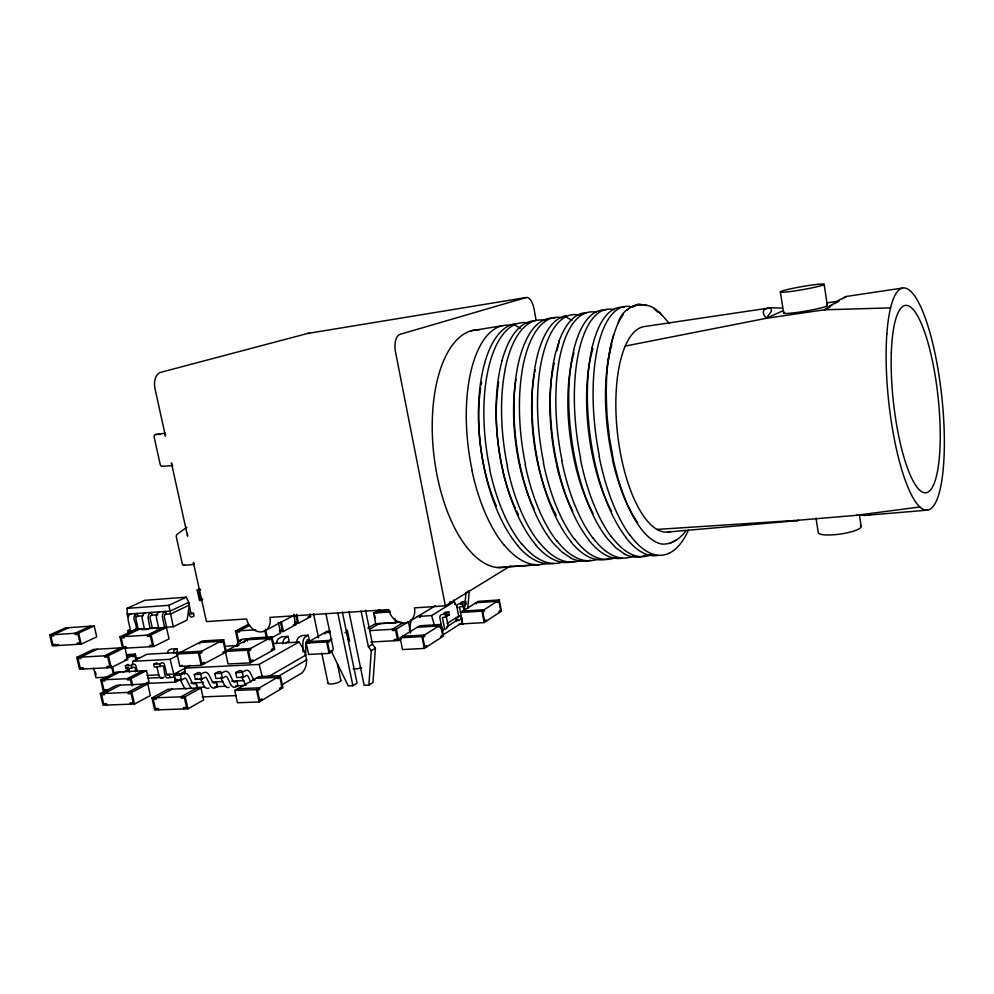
<?xml version="1.0" encoding="UTF-8"?>
<svg xmlns="http://www.w3.org/2000/svg" width="994" height="994" viewBox="0 0 994 994"><rect width="100%" height="100%" fill="white"/><g stroke="black" fill="none" stroke-linecap="round" stroke-linejoin="round"><path stroke-width="1.49" d="M127.58 616.876L126.983 608.378L144.789 600.301L186.276 597.183L188.748 602.339L191.196 614.031L193.507 613.286L194.103 615.994L192.14 616.951A3.305 2.087 87.1 0 1 189.456 614.739L188.5 610.44M462.309 618.318L462.21 622.654L440.876 636.284L441.125 637.564M184.648 674.156L184.946 668.105L190.314 665.272M349.018 611.869L364.152 685.276L368.873 685.09L371.296 650.722L368.389 646.759L361.058 610.975M365.531 610.105L372.514 644.261L375.421 648.2L372.974 682.443L368.873 685.09M661.271 315.086C649.827 298.188 623.735 303.021 618.28 322.702C605.433 352.684 605.184 386.231 607.284 418.275L609.434 437.546L613.223 459.166A120.659 45.637 83.5 0 0 642.236 530.237A116.348 44.059 83.5 0 0 662.451 544.103C672.019 544.526 680.778 538.164 686.071 530.61M464.372 610.651L465.95 592.735L469.292 590.684L467.714 608.539M272.778 643.54L299.008 642.049C305.295 651.045 310.463 663.11 302.275 672.752L281.364 685.152M132.413 664.29L132.861 661.308L147 654.238L201.633 651.194L201.944 652.573L199.533 653.828L201.683 663.52L204.093 662.24L204.391 663.619M409.391 630.606L411.069 619.908M613.683 334.506L610.353 347.465L607.769 363.792M556.864 350.845L559.336 340.557L555.534 353.056A124.113 49.688 82 0 0 556.391 461.166M623.201 314.415L618.28 322.702M667.993 532.014L796.753 520.657M625.201 346.074L766.337 318.291L771.468 311.134L771.021 307.73L643.59 326.678A103.413 39.027 83.6 0 0 618.144 438.752A103.413 39.027 83.6 0 0 670.615 531.467M156.257 628.78L158.543 627.351L156.431 617.783A4.821 3.131 87.2 0 1 158.096 612.602L159.661 611.832M669.534 543.556L676.131 540.077M158.369 627.748L150.914 628.208M186.822 527.18L177.106 534.337A2.522 1.615 84.5 0 0 176.373 537.257L182.2 563.474A2.522 1.603 85.4 0 0 184.511 565.077M842.365 298.834L845.559 296.572L902.515 288.061M626.717 310.314L627.86 309.519M846.403 296.672L839.458 299.79L824.535 309.78L766.337 318.291L763.852 314.75L763.168 311.88L764.15 309.867L766.61 308.513L771.021 307.73L781.992 308.078M460.881 602.749A3.355 2.82 58.4 0 1 462.757 601.668L465.677 601.482L466.211 604.228L462.719 606.415L459.464 606.924L462.707 623.859L484.177 622.579L501.436 611.161L499.299 599.954L478.126 601.37L460.483 612.503L481.978 611.148L499.299 599.954M400.16 637.825L421.978 636.607L441.187 624.481L419.692 625.76L400.16 637.825L402.52 649.554L424.339 648.411L443.473 636.048L439.907 617.883A3.429 2.87 58.6 0 1 442.231 614.416L445.188 614.23L448.816 611.969L449.375 614.777L445.747 617.05L442.467 617.485L444.293 627.239A4.895 4.075 58.3 0 1 441.957 631.327M446.505 626.99L457.986 619.66M325.846 613.298L333.226 648.647L332.033 652.772L348.235 685.922L352.895 685.736L357.045 683.102L342.334 611.969M447.176 623.437L459.203 615.808M461.191 615.92L461.253 616.429A4.796 4.026 58.2 0 1 458.433 620.604L456.234 620.778L455.699 618.032L457.364 617.92A1.913 1.615 58.2 0 0 458.669 615.982L456.967 607.259A3.367 2.833 58.5 0 1 459.253 603.843L462.173 603.656L465.677 601.482M370.824 642.037L398.693 640.496L401.091 639.018M417.256 616.504L431.607 615.597L454.096 601.768L457.961 607.955M371.296 650.722L375.421 648.2M194.339 564.12A2.522 1.59 85.4 0 1 193.383 562.492L206.441 621.598L246.599 618.951A14.351 11.319 62.7 0 0 261.211 631.911A14.351 11.319 62.7 0 0 269.896 617.411L388.741 609.583A15.096 12.487 60 0 0 404.508 623.176A15.096 12.487 60 0 0 414.461 607.881L445.362 605.843L510.655 565.81M419.679 617.361L421.543 616.23M369.979 630.606L396.382 629.04L408.41 621.759L410.671 633.079M410.497 620.852L435.409 605.744M368.389 646.759L372.514 644.261M403.005 622.741L392.158 629.289L392.419 630.569L395.587 630.382L397.389 639.291L394.208 639.465L394.469 640.732M379.72 609.496L373.545 613.049L375.769 623.921L395.749 622.691L398.072 621.3M259.136 701.975L282.942 687.773L280.333 675.659L258.937 676.628L234.746 690.482L237.442 702.758L259.136 701.975L256.44 689.6L280.333 675.659M150.007 628.332L148.168 618.355A4.808 3.144 87.3 0 1 149.833 613.186L151.411 612.416L152.032 615.174L150.839 615.733A1.926 1.255 87.3 0 0 150.069 618.131L152.045 626.854A3.367 2.212 87.6 0 1 152.132 628.593M369.47 629.339L379.298 623.549M329.983 631.128L327.101 631.302L306.264 643.093L308.662 654.437L329.101 653.381L331.71 651.84L331.449 650.573L329.499 651.716L327.635 642.845L329.598 641.702L329.337 640.434L308.923 641.59L309.184 642.857M367.792 628.133L375.185 623.797L401.278 622.194M278.718 676.094L306.773 659.743M306.264 643.093L326.715 641.95L331.897 638.956M268.343 676.715L305.792 655.083M345.005 632.793L346.906 631.699L348.708 640.422M187.941 708.821L203.633 699.95L200.962 687.923L167.949 689.314L151.92 697.95L154.666 709.964L187.941 708.821L185.207 696.645L200.962 687.923M242.424 671.522A7.865 4.759 88.8 0 0 238.647 670.987L235.653 672.652L236.721 677.535L243.344 677.237L246.487 675.485A2.721 1.64 88.8 0 1 248.04 676.243L250.898 682.12M296.547 642.385A7.405 4.262 87.6 0 1 299.256 637.067L301.915 635.588L308.289 635.216L309.258 639.838L306.487 641.428A2.56 1.466 87.6 0 0 305.667 643.429L305.767 652.822A7.492 4.299 87.8 0 1 305.27 655.705M184.946 668.105L259.148 664.427L299.008 642.049M308.289 635.216L305.643 636.694A7.43 4.237 87.6 0 0 302.872 643.528L302.971 651.94M235.653 672.652L242.275 672.342L245.257 670.664A7.877 4.746 88.8 0 1 250.538 673.273L253.905 680.244M222.42 678.181L225.588 676.442A2.696 1.653 88.9 0 1 227.154 677.2L230.993 684.916A7.79 4.746 88.9 0 0 235.503 687.078L237.914 685.736L236.87 680.94L234.919 682.046A2.696 1.64 88.9 0 1 233.081 681.163L229.689 674.23A7.828 4.796 88.9 0 0 224.358 671.658L221.339 673.323L214.816 673.621L215.884 678.48L222.42 678.181L221.339 673.323M250.14 662.874L274.642 649.268L271.971 636.856L250.202 638.136L225.29 651.393L228.061 663.992L250.14 662.874L247.382 650.188L271.971 636.856M919.823 506.977L856.07 515.352L798.493 520.222L796.529 521.191M285.676 643.578A2.547 1.479 87.7 0 1 286.322 642.571L289.13 640.993L288.148 636.409L285.477 637.875A7.368 4.287 87.7 0 0 282.681 643.913M195.197 688.594L197.259 687.45L196.203 682.729L194.215 683.822A2.659 1.677 89.2 0 1 192.339 682.953L188.91 676.131A7.704 4.895 89.2 0 0 183.48 673.597L180.399 675.237L174.062 675.535L175.143 680.318L181.48 680.033L184.722 678.318A2.659 1.69 89.2 0 1 186.313 679.051L190.202 686.655A7.679 4.833 89.2 0 0 191.854 688.42M196.787 688.096L180.995 696.806L181.306 698.161L184.449 698.036L186.586 707.504L183.43 707.616L183.741 708.971M201.794 679.113L205 677.386A2.671 1.665 89.1 0 1 206.578 678.132L210.442 685.798A7.728 4.796 89 0 0 215.002 687.935L217.438 686.606L216.394 681.847L214.418 682.94A2.684 1.665 89 0 1 212.554 682.058L209.15 675.187A7.766 4.846 89.1 0 0 203.77 672.64L200.726 674.292L194.29 674.591L195.358 679.411L201.794 679.113L200.726 674.292M214.816 673.621L217.848 671.969A7.803 4.808 89 0 1 221.662 672.503M195.358 679.411L197.346 678.33M271.648 637.813L280.606 632.954L278.332 622.356M279.637 631.662L283.389 631.438L295.814 624.692L293.603 614.242M294.808 623.462L298.523 623.226L310.588 616.665L309.979 613.72M829.493 306.338L831.916 305.034M834.339 303.729L837.967 301.766M172.024 689.14L156.033 697.788L156.344 699.117L153.25 699.242L155.387 708.598L158.481 708.486L158.779 709.828M194.29 674.591L197.346 672.938A7.741 4.858 89.1 0 1 201.21 673.472M134.525 704.025L150.392 695.527L147.746 683.922L116.472 685.301L100.319 693.576L103.028 705.193L134.525 704.025L131.817 692.271L147.746 683.922M146.168 683.437L175.578 682.132L180.896 679.275M264.069 631.265L294.559 615.013M201.186 665.334L226.359 651.902L223.687 639.701L202.639 640.944L177.094 654.04L179.864 666.402L201.186 665.334L198.415 652.872L223.687 639.701M175.143 680.318L177.143 679.25M181.07 673.41L185.021 671.323M188.686 666.328L173.888 674.156L166.333 674.516M175.578 682.132L174.497 676.902L168.396 677.908A4.846 3.119 89.1 0 1 164.967 675.286C162.606 661.134 165.228 666.999 154.306 667.036L153.685 664.278L155.772 663.209A3.392 2.199 88.9 0 1 157.45 663.396M174.062 675.535L177.156 673.907A7.691 4.908 89.3 0 1 180.597 674.081M179.864 666.402L182.026 665.272M143.795 684.096L127.841 692.433L128.139 693.75L131.121 693.626L133.233 702.758L130.251 702.87L130.549 704.174M143.931 684.518L149.05 681.834L146.478 670.615L116.286 672.093L100.68 679.921L103.301 691.153L107.066 691.004M249.643 625.375L239.219 630.805L239.467 631.985L236.684 632.159L238.485 640.409L241.269 640.248M240.287 641.49L237.814 641.639L235.503 631.028L248.562 624.257M120.336 685.127L104.221 693.414L104.519 694.707L101.599 694.831L103.699 703.864L106.631 703.764L106.93 705.057M132.861 661.308L170.098 659.333L177.677 655.444M100.68 679.921L131.096 678.504L146.478 670.615M153.685 664.278L159.736 663.967L161.811 662.899A3.392 2.199 88.9 0 1 164.606 665.048L166.582 673.77A1.938 1.242 89.1 0 0 168.172 674.988L169.34 674.367L169.962 677.113M175.366 653.083L177.516 651.381L176.92 648.709L174.919 649.716A3.293 2.112 88.4 0 0 173.552 653.456M120.025 671.919L104.445 679.747L104.743 681.002L101.922 681.126L103.948 689.873L106.78 689.749M122.535 672.54L129.406 669.074M128.586 664.576A3.355 2.236 89.2 0 0 127.443 664.675L125.319 665.731L125.952 668.465C130.686 670.478 136.302 662.489 135.395 671.82M125.319 665.731L131.245 665.421L133.358 664.365A3.355 2.224 89.1 0 1 136.178 666.502L137.172 670.813M125.952 668.465L128.002 667.434M111.204 667.595L127.63 659.444L124.909 647.616L93.436 649.442L76.724 657.369L79.508 669.211L111.204 667.595L108.433 655.605L124.909 647.616M153.722 646.51L169.03 638.918L166.445 627.475L135.569 629.475L119.988 636.856L122.622 648.312L153.722 646.51L151.088 634.918L166.445 627.475M126.921 658.301L135.37 654.127L136.6 659.469M165.824 627.251L173.267 626.767L187.12 620.02L189.357 605.073L170.856 613.87L165.066 614.267M830.002 307.121L824.511 309.793L890.587 307.879M97.325 649.219L80.651 657.146L80.961 658.475L78.017 658.637L80.179 667.844L83.123 667.695L83.434 669.012M139.396 629.227L123.84 636.62L124.126 637.899L121.243 638.073L123.293 646.982L126.176 646.821L126.474 648.088M188.748 602.339L170.235 611.086L126.959 614.143M128.512 633.34L127.891 630.606L130.202 629.19L128.089 619.734A4.771 3.168 87.4 0 1 129.779 614.603L131.37 613.832M126.983 608.378L168.831 605.321L186.276 597.183M145.435 612.838L143.869 613.609A4.796 3.156 87.3 0 0 142.192 618.765L144.304 628.283L141.993 629.699L147.982 629.301M81.21 644.112L96.729 636.893L94.194 625.959L65.455 627.885L49.7 634.918L52.297 645.864L81.21 644.112L78.613 633.054L94.194 625.959M201.906 600.326L199.508 600.5L197.197 590.063L199.856 588.833M209.001 688.022L208.603 688.208A7.716 4.808 89.1 0 1 204.043 686.071L200.167 678.417M58.484 644.46L55.875 645.653L55.589 644.435L52.906 644.597L50.88 636.085L53.564 635.911L53.278 634.694L69.021 627.649M90.566 626.195L74.972 633.29L75.258 634.52L77.992 634.334L80.005 642.944L77.271 643.106L77.557 644.336M766.349 318.291L783.21 310.662M640.832 304.636L637.142 304.574L630.457 307.283L638.16 304.425L642.161 304.649M536.027 319.807L534.089 309.134A13.543 5.889 81.3 0 0 526.012 297.554L400.172 334.295A15.643 7.877 81 0 0 395.513 352.013L445.362 605.843M526.012 297.554L307.755 333.425L160.767 372.328A14.376 9.083 79.7 0 0 155.027 388.828L165.451 436.031A2.56 1.628 81.2 0 1 165.588 433.943M470.721 330.89L502.579 325.659A120.808 51.85 83.8 0 1 510.556 325.349M826.996 302.897L839.184 301.083M172.645 465.627L162.01 466.285A2.547 1.628 82.1 0 1 160.171 464.297L154.244 437.546A2.56 1.64 81.1 0 1 155.549 434.515L165.352 433.173M444.616 629.214L445.076 629.152A4.871 4.075 58.3 0 0 447.921 624.928L446.107 615.547M856.07 515.352L870.334 514.73M184.076 565.288L193.855 564.443M864.047 515.464L927.464 510.158M197.197 590.063L200.788 589.79M202.838 599.071L200.154 599.27L198.353 591.157M134.948 616.367L143.248 615.783M152.032 615.174L157.822 614.777M497.559 567.512L538.835 564.716L506.306 566.903A119.603 55.813 83.4 0 1 433.819 454.37A119.603 55.813 83.4 0 1 479.443 329.71M190.525 613.484L193.507 613.286M449.549 602.078L454.096 601.768M657.034 529.417L798.493 520.222M389.735 610.776L375.918 611.683L376.154 612.888M308.14 616.827L310.588 616.665M373.545 613.049L390.456 611.944M137.507 629.078L144.962 628.606M49.7 634.918L78.613 633.054M127.891 630.606C138.601 631.625 137.147 627.947 134.004 619.324A4.784 3.168 87.4 0 1 135.693 614.18L137.271 613.422L137.893 616.156L136.7 616.715A1.913 1.267 87.4 0 0 135.917 619.1L137.905 627.773A3.355 2.224 87.7 0 1 137.98 629.5M159.276 628.581L164.557 627.139L162.482 617.373A4.833 3.131 87.2 0 1 164.134 612.18L165.687 611.409L166.309 614.18L165.141 614.739A1.926 1.242 87.2 0 0 164.37 617.15L166.346 625.922A3.392 2.187 87.6 0 1 166.433 627.661M448.816 611.969L445.859 612.155A3.417 2.858 58.5 0 0 443.635 613.957M294.559 622.306L297.343 622.12L295.914 615.361M446.492 614.951L449.375 614.777M293.329 624.853L295.814 624.692M119.988 636.856L151.088 634.918M235.503 631.028L255.719 629.786M279.389 630.494L282.197 630.32L280.445 622.095M458.793 624.344L463.192 624.083M330.319 632.408L324.541 632.743L324.802 633.986M417.294 627.239L438.839 625.959L439.087 627.251L440.851 626.133L442.628 635.141M288.148 636.409L281.874 636.769L279.19 638.247A7.356 4.299 87.7 0 0 276.431 643.516M307.134 639.962L309.258 639.838M176.92 648.709L171.018 649.032L169.03 650.051A3.293 2.112 88.4 0 0 167.613 653.344M226.483 646.162L238.833 645.454M402.645 636.284L424.426 635.054L424.686 636.371L422.86 637.527L424.686 646.709L426.513 645.528L426.774 646.846M76.724 657.369L108.433 655.605M126.424 654.624L135.37 654.127M126.462 655.903L132.438 655.568L132.711 656.761L134.911 655.68L135.867 659.842M177.094 654.04L198.415 652.872M225.29 651.393L247.382 650.188M137.048 657.904L139.968 657.755M124.983 659.594L127.63 659.444M328.803 651.989L331.71 651.84M107.986 677.125L95.921 677.697L93.709 668.216M146.926 675.435L158.841 674.864M147.547 678.156L163.935 677.386L162.37 678.181A4.833 3.131 89.2 0 1 158.928 675.572L156.816 666.365M255.98 678.318L277.413 677.374L277.699 678.716L279.898 677.436L281.923 686.866L279.736 688.171L280.022 689.513M190.86 682.965L203.559 682.406M212.231 682.021L223.228 681.536M231.677 681.176L243.965 680.629M252.389 680.256L255.023 680.144M204.602 687.152L196.949 687.475L195.893 682.741M214.99 686.705L225.713 686.258M235.752 685.835L243.605 685.5M100.319 693.576L131.817 692.271M237.827 688.718L259.496 687.823L259.794 689.19L257.508 690.532L259.596 700.149L261.869 698.794L262.167 700.161M234.746 690.482L256.44 689.6M151.92 697.95L185.207 696.645M202.13 696.918L236.224 695.589M155.549 434.515L160.121 434.353M637.142 304.574L640.956 304.673M643.516 304.847L646.187 305.059L643.503 304.736L646.075 305.767M514.233 324.839L520.583 328.281M572.022 320.329L565.772 316.8A123.554 48.669 82.7 0 0 540.351 367.072A123.629 50.309 81.9 0 0 543.643 462.533M570.817 557.92L561.995 552.043L553.397 543.333A122.834 53.465 82.1 0 1 520.061 465.13M624.17 553.733L615.721 547.706L607.446 538.798A124.884 50.88 82.2 0 1 575.017 459.079A124.797 48.781 82 0 1 573.712 350.31M654.3 309.059L657.717 312.116M659.37 312.128L669.496 323.622M128.338 667.459L129.481 672.106M179.989 679.337L183.89 686.929A7.666 4.858 89.3 0 0 186.027 688.941M220.643 677.486L224.482 685.189A7.778 4.759 88.9 0 0 229.018 687.351M241.418 676.541L245.245 684.307A7.828 4.709 88.8 0 0 246.003 685.351M431.607 615.597L434.341 625.127M189.22 605.234L189.084 604.75A4.746 3.019 86.8 0 0 188.363 603.234M170.098 659.333L174.497 676.902M259.148 664.427L262.317 677.001M168.831 605.321L173.267 626.767M95.424 671.907L96.083 674.715M112.533 666.775L114.161 673.833M111.49 665.93L113.378 674.106M107.203 667.794L106.892 666.465L109.899 666.315L107.737 656.997L104.743 657.158L104.432 655.829L120.933 647.852L121.243 649.157M131.245 665.421L131.879 668.167M131.096 678.504L132.736 685.611M131.78 685.711L130.425 679.821L127.555 679.946L127.257 678.691L142.676 670.801L142.95 672.043M159.736 663.967L160.357 666.726M149.796 646.734L149.498 645.454L152.442 645.28L150.405 636.272L147.46 636.458L147.162 635.166L162.556 627.723L162.842 628.991M180.399 675.237L181.48 680.033M216.071 681.859L217.127 686.618M199.806 643.901L199.508 642.546L220.581 641.316L220.879 642.671L223.203 641.465L225.29 650.958L222.979 652.188L223.277 653.555M228.769 651.107L228.471 649.703L250.513 648.486L250.823 649.89L248.475 651.169L250.612 661.035L252.961 659.743L253.259 661.147M247.444 641.13L247.146 639.763L268.964 638.483L269.262 639.875L271.524 638.645L273.598 648.312L271.337 649.554L271.635 650.946M242.275 672.342L243.344 677.237M264.814 630.42L266.305 637.378M265.497 629.177L267.237 637.216M281.464 622.381L283.389 631.438M313.483 613.733L318.552 637.875M321.708 652.971L328.045 683.164M296.634 614.28L298.523 623.226M337.401 663.942L340.88 680.641M326.715 641.95L329.101 653.381M347.279 630.097L349.59 641.304M337.774 612.801L352.895 685.736M374.676 615.323L375.247 618.144M394.916 618.591L395.749 622.691M396.382 629.04L398.693 640.496M421.978 636.607L424.339 648.411M445.188 614.23L445.747 617.05M464.111 610.801L462.968 604.849M462.173 603.656L462.719 606.415M462.98 612.354L462.732 611.086L484.177 609.72L484.426 610.987L482.773 612.056L484.488 620.939L486.128 619.858L486.377 621.126M454.047 599.991L454.929 604.563M481.978 611.148L484.177 622.579M476.201 603.979L475.964 602.737L497.174 601.333L497.41 602.575L499.013 601.544L500.678 610.266L499.087 611.322L499.323 612.565M780.365 291.888L783.682 312.961M815.975 518.036L818.248 532.436A21.682 4.56 -8.2 0 0 842.614 533.691A21.682 4.56 -8.2 0 0 860.369 525.428M824.125 284.321A22.216 1.553 -9.9 0 1 791.199 291.416A22.216 1.553 -9.9 0 1 791.398 288.645A22.216 1.553 -9.9 0 1 824.125 284.321L827.368 305.531M859.412 514.904L861.189 526.509M826.635 305.183A22.166 1.826 -9.8 0 1 805.202 311.184A22.166 1.826 -9.8 0 1 784.577 312.327M489.781 468.46A121.616 52.844 81.9 0 1 487.135 374.589A121.541 51.253 82.6 0 1 514.233 324.839A121.467 51.029 83.7 0 1 528.522 323.05M484.662 363.232A121.405 53.08 81.9 0 0 484.401 469.093A121.492 55.08 82 0 0 518.383 546.253M521.601 543.942A121.69 55.167 82.2 0 1 489.508 468.596M484.612 363.17A121.343 51.576 82.5 0 1 515.178 323.659M472.15 470.435A120.957 53.639 81.8 0 1 472.485 365.37A120.883 52.148 82.5 0 1 502.579 325.659M504.318 545.395A121.032 55.937 82.2 0 1 471.976 470.522M599.444 456.395A125.716 47.575 82 0 1 595.468 359.294A125.642 45.873 82.7 0 1 625.922 306.376A125.567 45.649 83.8 0 1 633.041 307.308M592.151 347.639A125.505 47.849 82 0 0 593.691 457.066A125.592 49.986 82.2 0 0 625.885 537.269M629.612 534.896A125.803 50.035 82.4 0 1 599.171 456.544M592.113 347.552A125.43 46.258 82.7 0 1 619.026 307.419A125.356 45.948 83.7 0 1 624.232 307.382M580.62 458.458A125.008 48.507 82 0 1 576.88 361.915A124.933 46.83 82.7 0 1 608.104 309.159A124.859 46.606 83.8 0 1 613.907 309.656M611.086 536.449A125.107 50.942 82.4 0 1 580.347 458.619M573.662 350.236A124.735 47.203 82.7 0 1 601.233 310.203A124.648 46.892 83.7 0 1 605.209 310.004M562.02 460.508A124.312 49.427 82 0 1 558.516 364.512M589.231 540.326A124.188 51.763 82.1 0 1 556.478 461.117M592.784 537.978A124.412 51.837 82.3 0 1 561.747 460.657M558.442 364.4A124.238 47.762 82.7 0 1 590.486 311.917A124.163 47.538 83.8 0 1 596.4 312.377M559.311 340.507A124.039 48.023 82.7 0 1 583.64 312.948A123.964 47.811 83.6 0 1 586.323 312.712M537.468 355.579A123.418 50.57 81.9 0 0 538.077 463.179A123.505 52.632 82.1 0 0 571.215 541.842M574.681 539.493A123.716 52.694 82.3 0 1 543.37 462.682M537.431 355.492A123.355 49.017 82.6 0 1 566.232 315.67M565.76 316.738A123.48 48.445 83.8 0 1 580.595 315.471M525.478 464.533A122.945 51.179 81.9 0 1 522.409 369.606M519.974 465.18A122.747 51.439 81.9 0 1 519.663 358.151A122.672 49.899 82.6 0 1 549.036 318.366A122.597 49.588 83.6 0 1 554.652 318.242M556.789 540.997A123.032 53.539 82.3 0 1 525.205 464.67M522.335 369.495A122.871 49.551 82.6 0 1 555.82 317.334A122.796 49.327 83.8 0 1 561.958 317.745M507.524 466.509A122.274 52.011 81.9 0 1 504.679 372.116M502.082 467.143A122.076 52.272 81.9 0 1 502.057 360.71M535.791 544.799A122.15 54.285 82.1 0 1 502.169 467.093M539.096 542.476A122.361 54.359 82.3 0 1 507.251 466.646M504.592 372.004A122.2 50.421 82.6 0 1 538.785 320.006A122.125 50.185 83.7 0 1 545.271 320.441M502.02 360.636A122.001 50.744 82.6 0 1 532.014 321.025A121.927 50.446 83.6 0 1 534.859 320.751M688.544 530.026A125.99 50.47 84.4 0 1 668.602 553.472M668.602 553.447A125.903 50.93 83.3 0 1 629.662 534.561M657.904 555.447A125.691 51.191 83.4 0 1 625.835 537.555M645.628 555.087A124.983 52.073 83.4 0 1 624.17 553.882M650.697 554.838A125.194 51.837 83.2 0 1 611.136 536.114M633.004 556.205A124.498 52.707 83.2 0 1 592.834 537.667M622.232 558.193A124.287 52.955 83.4 0 1 589.181 540.612M609.111 558.379A123.604 53.8 83.3 0 1 571.165 542.103M615.497 557.572A123.803 53.564 83.2 0 1 574.731 539.183M590.361 560.218A122.921 54.633 83.3 0 1 570.817 558.069M596.86 559.423A123.119 54.397 83.2 0 1 556.839 540.699M570.196 562.219A122.25 55.44 83.3 0 1 535.754 545.06M573.998 561.299A122.25 55.44 83.3 0 1 571.475 561.983M581.068 560.243A122.448 55.217 83.2 0 1 539.146 542.19M562.766 562.057A121.777 56.012 83.1 0 1 521.664 543.656M553.223 563.536A121.579 56.223 83.3 0 1 518.346 546.514M307.755 333.425A12.587 6.946 80.2 0 1 309.581 333.375M187.667 534.138A2.535 1.603 84.5 0 0 187.568 536.164L171.39 462.893A2.56 1.628 82.1 0 0 172.31 464.558M545.979 563.362A121.119 56.782 83.1 0 1 504.368 545.122M480.636 387.983A109.7 46.606 82.6 0 0 480.214 390.878A109.762 48.085 81.7 0 0 486.526 477.567A109.837 50.06 81.8 0 0 496.391 506.17M481.108 385.138A109.7 46.606 82.6 0 1 481.618 382.342M574.035 352.82A112.757 42.692 82.6 0 0 569.897 371.967A112.819 44.382 81.8 0 0 573.898 458.632A112.906 46.482 82 0 0 593.058 513.6M587.603 376.415A113.391 41.798 82.7 0 1 592.933 348.608M498.143 385.212A110.297 45.799 82.7 0 1 498.653 382.106M587.653 376.477A113.453 43.388 81.9 0 0 594.822 466.074A113.54 45.475 82 0 0 611.621 511.686M503.163 471.839A110.359 47.165 81.8 0 1 498.242 385.312M518.595 514.917A110.433 49.526 81.9 0 1 516.644 511.04M515.389 508.356A110.433 49.526 81.9 0 1 502.964 471.976M606.688 370.489A114.024 40.866 82.9 0 1 611.819 344.881M612.776 460.036A114.099 42.32 82 0 1 606.787 370.613M516.01 379.36A110.968 46.768 81.7 0 0 519.427 464.596A111.042 48.793 81.9 0 0 534.076 508.978M637.552 522.571A114.173 44.842 82.1 0 1 612.565 460.21M534.238 375.098A111.514 44.295 82.7 0 0 532.97 383.771A111.589 45.836 81.8 0 0 539.73 471.926M534.747 372.328A111.514 44.295 82.7 0 1 535.281 369.631M556.292 515.513A111.651 47.861 81.9 0 1 550.589 503.809M549.993 502.43A111.651 47.861 81.9 0 1 539.767 471.889M557.013 466.037A112.198 44.842 81.9 0 1 554.279 363.034M572.743 511.202A112.272 47.265 82 0 1 556.802 466.198M340.718 680.244A6.56 1.64 -12.4 0 1 334.22 683.636A6.56 1.64 -12.4 0 1 328.331 682.679M361.654 667.682A6.399 1.566 -12.1 0 1 353.143 668.763M441.659 626.767A1.951 1.628 58.3 0 1 440.764 628.643M460.458 603.83A3.355 2.82 58.4 0 1 460.694 603.085M236.982 646.485A7.256 4.398 87.9 0 1 239.877 640.534L242.623 639.08L248.736 638.72L245.99 640.186A7.269 4.386 87.9 0 0 244.462 641.627M243.878 642.72A7.269 4.386 87.9 0 1 244.151 642.149M886.859 333.81A111.763 26.664 83.8 0 0 923.749 509.611A111.763 26.664 83.8 0 0 935.081 353.765A111.763 26.664 83.8 0 0 886.859 333.81M891.32 352.559A94.256 22.477 83.8 0 0 925.364 492.8A94.256 22.477 83.8 0 0 930.384 351.851A94.256 22.477 83.8 0 0 891.32 352.559"/></g></svg>
